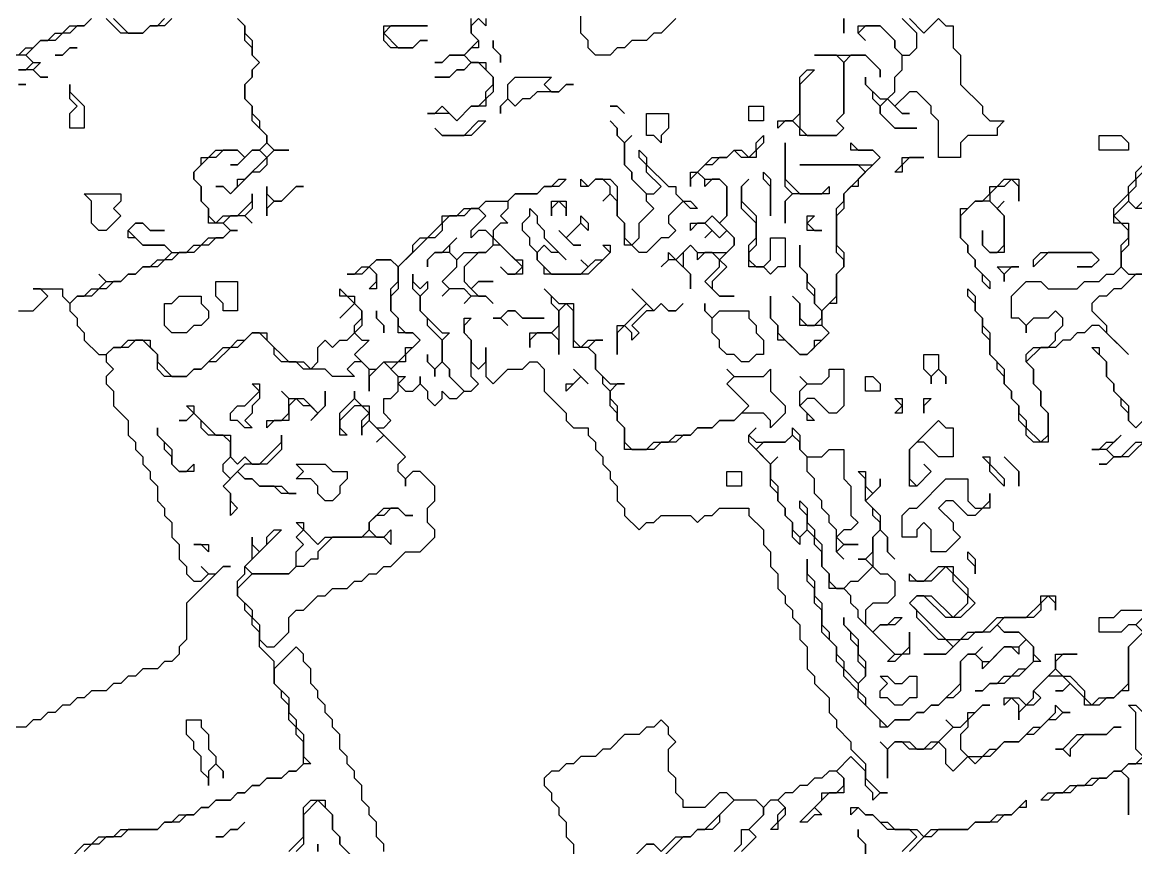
# Model space of a CAD drawing. Header units: metres. Extents: x 0 to 96.9, y 0 to 54.3.
# Drawn here: x 37.85 to 53.1, y 34.25 to 45.55 of the extents above; entities that cross this region are included whole.
import ezdxf

# ---------------------------------------------------------------- set-up
doc = ezdxf.new("R2010")
doc.units = ezdxf.units.M

msp = doc.modelspace()

# ---------------------------------------------------------------- linework, layer by layer
for points in [[(37.8, 45.1), (37.9, 45.2), (38, 45.2), (38.1, 45.3), (38.2, 45.3), (38.3, 45.4), (38.4, 45.4), (38.5, 45.5), (38.7, 45.5), (38.8, 45.6)], [(38.8, 45.6), (38.7, 45.5), (38.6, 45.5), (38.5, 45.4), (38.4, 45.4), (38.3, 45.3), (38.1, 45.3), (37.9, 45.1), (38, 45), (38.1, 45), (38, 44.9), (38.1, 44.8), (38.2, 44.8), (38.1, 44.8), (38, 44.9), (37.8, 44.9)], [(37.8, 41.6), (38, 41.6), (38.2, 41.8), (38.1, 41.9), (38, 41.9), (38.4, 41.9), (38.4, 41.8), (38.5, 41.7), (38.6, 41.8), (38.7, 41.8), (38.8, 41.9), (38.9, 41.9), (39, 42), (38.9, 42.1), (39, 42), (39.2, 42), (39.3, 42.1), (39.4, 42.1), (39.5, 42.2), (39.6, 42.2), (39.7, 42.3), (39.8, 42.3), (39.9, 42.4), (39.8, 42.5), (39.5, 42.5), (39.4, 42.6), (39.3, 42.6), (39.3, 42.7), (39.4, 42.8), (39.5, 42.8), (39.6, 42.7), (39.8, 42.7), (39.6, 42.7), (39.5, 42.8), (39.4, 42.8), (39.3, 42.7), (39.5, 42.5), (39.8, 42.5), (39.9, 42.4), (40.1, 42.4), (40.2, 42.5), (40.3, 42.5), (40.4, 42.6), (40.6, 42.6), (40.7, 42.7), (40.6, 42.8), (40.4, 42.8), (40.4, 43), (40.3, 43.1), (40.3, 43.3), (40.2, 43.4), (40.2, 43.5), (40.3, 43.6), (40.3, 43.7), (40.4, 43.7), (40.5, 43.8), (40.8, 43.8), (40.9, 43.7), (41, 43.8), (41.1, 43.8), (41.2, 43.9), (41.2, 44), (41, 44.2), (41, 44.4), (40.9, 44.5), (40.9, 44.7), (41, 44.8), (41, 44.9), (41.1, 45), (41, 45.1), (41, 45.2), (40.9, 45.3), (40.9, 45.5), (40.8, 45.6)], [(40.8, 45.6), (40.9, 45.5), (40.9, 45.4), (41, 45.3), (41, 45.1), (41.1, 45), (41, 44.9), (41, 44.8), (40.9, 44.7), (40.9, 44.5), (41, 44.4), (41, 44.3), (41.1, 44.2), (41.1, 44.1), (41.2, 44), (41.2, 43.9), (41.3, 43.8), (41.5, 43.8), (41.3, 43.8), (41.2, 43.7), (41.2, 43.6), (41.1, 43.5), (41, 43.5), (40.7, 43.2), (40.6, 43.3), (40.5, 43.3), (40.6, 43.3), (40.7, 43.2), (40.8, 43.3), (40.8, 43.4), (40.9, 43.4), (41.2, 43.7), (41.1, 43.8), (41, 43.8), (40.8, 43.6), (40.7, 43.6), (40.8, 43.6), (40.9, 43.7), (40.8, 43.8), (40.6, 43.8), (40.5, 43.7), (40.4, 43.7), (40.2, 43.5), (40.2, 43.4), (40.3, 43.3), (40.3, 43.1), (40.4, 43), (40.4, 42.9), (40.5, 42.8), (40.6, 42.9), (40.8, 42.9), (41, 43.1), (41, 43.2), (41, 43), (40.9, 42.9), (41, 42.8), (40.9, 42.9), (40.7, 42.9), (40.6, 42.8), (40.7, 42.7), (40.8, 42.7), (40.7, 42.7), (40.6, 42.6), (40.5, 42.6), (40.4, 42.5), (40.3, 42.5), (40.2, 42.4), (40, 42.4), (39.9, 42.3), (39.8, 42.3), (39.7, 42.2), (39.5, 42.2), (39.4, 42.1), (39.3, 42.1), (39.2, 42), (39.1, 42), (39, 41.9), (38.9, 41.9), (38.8, 41.8), (38.6, 41.8), (38.5, 41.7), (38.5, 41.6), (38.6, 41.5), (38.6, 41.4), (38.7, 41.3), (38.7, 41.2), (38.9, 41), (39, 41), (39.1, 41.1), (39.2, 41.1), (39.3, 41.2), (39.6, 41.2), (39.6, 41.1), (39.7, 41), (39.7, 40.9), (39.9, 40.7), (40.1, 40.7), (40.2, 40.8), (40.3, 40.8), (40.6, 41.1), (40.7, 41.1), (40.8, 41.2), (40.9, 41.2), (41, 41.3), (41.2, 41.3), (41.2, 41.2), (41.5, 40.9), (41.7, 40.9), (41.8, 40.8), (41.9, 40.9), (41.9, 41.1), (42, 41.2), (42.1, 41.1), (42.2, 41.2), (42.3, 41.2), (42.4, 41.3), (42.4, 41.4), (42.5, 41.5), (42.5, 41.6), (42.4, 41.7), (42.2, 41.5), (42.4, 41.7), (42.3, 41.8), (42.2, 41.8), (42.2, 41.9), (42.3, 41.8), (42.4, 41.8), (42.4, 41.7), (42.5, 41.6), (42.5, 41.4), (42.4, 41.3), (42.5, 41.2), (42.6, 41.2), (42.4, 41), (42.6, 40.8), (42.7, 40.8), (42.8, 40.9), (43, 40.9), (43.1, 41), (43.1, 41.1), (43.2, 41.1), (43.3, 41.2), (43.2, 41.3), (43, 41.3), (43, 41.5), (42.9, 41.6), (42.9, 41.9), (43, 42), (43, 42.2), (42.9, 42.3), (42.7, 42.3), (42.6, 42.2), (42.7, 42.1), (42.7, 41.9), (42.6, 41.9), (42.7, 42), (42.7, 42.1), (42.6, 42.2), (42.5, 42.1), (42.3, 42.1), (42.4, 42.1), (42.5, 42.2), (42.6, 42.2), (42.7, 42.3), (42.9, 42.3), (43, 42.2), (43.2, 42.4), (43.2, 42.5), (43.3, 42.6), (43.4, 42.6), (43.6, 42.8), (43.6, 42.9), (43.8, 42.9), (43.9, 43), (44.1, 43), (44.2, 43.1), (44.5, 43.1), (44.6, 43.2), (44.9, 43.2), (45, 43.3), (45.1, 43.3), (45.2, 43.4), (45.3, 43.4), (45.2, 43.3), (45, 43.3), (44.9, 43.2), (44.6, 43.2), (44.5, 43.1), (44.5, 43), (44.4, 42.9), (44.5, 42.8), (44.4, 42.8), (44.3, 42.7), (44.3, 42.6), (44.6, 42.3), (44.7, 42.3), (44.7, 42.1), (44.5, 42.1), (44.4, 42.2), (44.5, 42.1), (44.6, 42.1), (44.7, 42.2), (44.4, 42.5), (44.3, 42.5), (44.2, 42.4), (44.1, 42.4), (43.9, 42.2), (43.9, 42), (44, 41.9), (44.1, 42), (44.3, 42), (44.1, 42), (44, 41.9), (44.1, 41.8), (44.2, 41.8), (44.3, 41.7), (44.2, 41.8), (44, 41.8), (43.9, 41.7), (44, 41.8), (43.9, 41.9), (43.7, 41.9), (43.6, 41.8), (43.7, 41.9), (43.6, 42), (43.8, 42.2), (43.8, 42.3), (43.7, 42.4), (43.5, 42.4), (43.4, 42.3), (43.4, 42.2), (43.4, 42.3), (43.5, 42.4), (43.6, 42.4), (43.8, 42.6), (43.7, 42.5), (43.7, 42.4), (43.8, 42.3), (43.9, 42.4), (44.2, 42.4), (44.3, 42.5), (44.3, 42.6), (44.2, 42.7), (44.1, 42.7), (44, 42.6), (44, 42.7), (44.2, 42.9), (44.1, 43), (44, 43), (43.9, 42.9), (43.7, 42.9), (43.6, 42.8), (43.6, 42.7), (43.5, 42.6), (43.4, 42.6), (43, 42.2), (43, 41.9), (42.9, 41.8), (42.9, 41.6), (43, 41.5), (43, 41.4), (43.1, 41.3), (43.2, 41.3), (43.3, 41.2), (43.1, 41), (43.1, 40.9), (43, 40.9), (42.9, 40.8), (43, 40.7), (43.1, 40.7), (43, 40.6), (43.1, 40.5), (43.2, 40.5), (43.3, 40.6), (43.3, 40.7), (43.3, 40.6), (43.4, 40.5), (43.4, 40.4), (43.5, 40.3), (43.6, 40.4), (43.6, 40.5), (43.7, 40.4), (43.8, 40.4), (43.9, 40.5), (43.7, 40.7), (43.7, 40.8), (43.6, 40.9), (43.5, 40.8), (43.5, 40.7), (43.5, 40.8), (43.4, 40.9), (43.4, 41), (43.4, 40.9), (43.5, 40.8), (43.6, 40.9), (43.6, 41.2), (43.4, 41.4), (43.4, 41.5), (43.3, 41.6), (43.3, 41.8), (43.2, 41.9), (43.2, 42.1), (43.2, 42), (43.3, 41.9), (43.4, 42), (43.4, 41.9), (43.3, 41.8), (43.3, 41.6), (43.6, 41.3), (43.7, 41.3), (43.6, 41.2), (43.6, 40.9), (43.7, 40.8), (43.7, 40.7), (43.9, 40.5), (44, 40.5), (44.1, 40.6), (44, 40.7), (44, 41.2), (43.9, 41.3), (43.9, 41.5), (44, 41.5), (43.9, 41.4), (43.9, 41.3), (44, 41.2), (44, 40.9), (44.1, 40.8), (44.2, 40.9), (44.2, 41.1), (44.2, 40.7), (44.3, 40.6), (44.5, 40.8), (44.7, 40.8), (44.8, 40.9), (44.9, 40.9), (45, 40.8), (45, 40.5), (45.3, 40.2), (45.3, 40.1), (45.4, 40), (45.6, 40), (45.6, 39.9), (45.7, 39.8), (45.7, 39.7), (45.8, 39.6), (45.8, 39.5), (45.9, 39.4), (45.9, 39.3), (46, 39.2), (46, 39), (46.1, 38.9), (46.1, 38.8), (46.3, 38.6), (46.4, 38.7), (46.5, 38.7), (46.6, 38.8), (47, 38.8), (47.1, 38.7), (47.2, 38.8), (47.3, 38.8), (47.4, 38.9), (47.8, 38.9), (47.8, 38.8), (48, 38.6), (48, 38.4), (48.1, 38.3), (48.1, 38.1), (48.2, 38), (48.2, 37.8), (48.3, 37.7), (48.3, 37.6), (48.4, 37.5), (48.4, 37.4), (48.5, 37.3), (48.5, 37.1), (48.6, 37), (48.6, 36.7), (48.7, 36.6), (48.7, 36.5), (48.9, 36.3), (48.9, 36.1), (49, 36), (49, 35.9), (49.2, 35.7), (49.2, 35.6), (49.4, 35.4), (49.4, 35.2), (49.6, 35), (49.7, 35), (49.6, 35), (49.5, 34.9), (49.5, 35), (49.4, 35.1), (49.4, 35.3), (49.2, 35.5), (49, 35.3), (49.1, 35.2), (49.1, 35), (48.9, 35), (48.7, 34.8), (48.8, 34.7), (48.7, 34.7), (48.6, 34.6), (48.5, 34.6), (48.8, 34.9), (48.8, 35), (49, 35), (49.1, 35.1), (49.1, 35.2), (49, 35.3), (48.9, 35.3), (48.8, 35.2), (48.7, 35.2), (48.6, 35.1), (48.5, 35.1), (48.4, 35), (48.3, 35), (48.2, 34.9), (48.3, 34.8), (48.3, 34.7), (48.2, 34.6), (48.2, 34.5), (48.1, 34.5), (48.2, 34.6), (48.2, 34.7), (48.3, 34.8), (48.2, 34.9), (48.1, 34.9), (48, 34.8), (48, 34.7), (47.8, 34.5), (47.9, 34.4), (47.7, 34.2)], [(39.9, 45.6), (39.8, 45.5), (39.6, 45.5), (39.5, 45.4), (39.2, 45.4), (39, 45.6)], [(39.1, 45.6), (39.3, 45.4), (39.5, 45.4), (39.6, 45.5), (39.7, 45.5), (39.8, 45.6)], [(44.2, 45.6), (44.2, 45.5), (44.1, 45.6), (44, 45.5), (44, 45.4), (44.1, 45.3), (44.1, 45.2), (44, 45.2), (43.9, 45.1), (44, 45), (44.2, 45), (44.2, 44.9), (44.3, 44.8), (44.3, 44.6), (44.2, 44.5), (44.2, 44.4), (44, 44.4), (43.8, 44.2), (43.7, 44.3), (43.4, 44.3), (43.5, 44.3), (43.6, 44.4), (43.8, 44.2), (44, 44.4), (44.1, 44.4), (44.2, 44.5), (44.2, 44.6), (44.3, 44.7), (44.3, 44.8), (44.1, 45), (44, 45), (43.9, 44.9), (43.8, 44.9), (43.7, 44.8), (43.5, 44.8), (43.7, 44.8), (43.8, 44.9), (43.9, 44.9), (44, 45), (43.9, 45.1), (43.7, 45.1), (43.6, 45), (43.5, 45), (43.6, 45), (43.7, 45.1), (43.9, 45.1), (44.1, 45.3), (44, 45.4), (44, 45.6)], [(46.8, 45.6), (46.6, 45.4), (46.5, 45.4), (46.4, 45.3), (46.2, 45.3), (46.1, 45.2), (46, 45.2), (45.9, 45.1), (45.7, 45.1), (45.6, 45.2), (45.6, 45.3), (45.5, 45.4), (45.5, 45.7)], [(49.1, 45.6), (49.1, 45.4), (49.1, 45.6)], [(50, 45.6), (50.2, 45.4), (50.4, 45.6), (50.5, 45.5), (50.6, 45.5), (50.6, 45.2), (50.7, 45.1), (50.7, 44.7), (51, 44.4), (51, 44.3), (51.1, 44.2), (51.3, 44.2), (51.2, 44.1), (51.2, 44), (50.8, 44), (50.7, 43.9), (50.7, 43.7), (50.4, 43.7), (50.4, 44.2), (50.3, 44.3), (50.3, 44.4), (50.1, 44.6), (50, 44.6), (49.8, 44.4), (49.9, 44.3), (50, 44.3), (49.9, 44.3), (49.7, 44.5), (49.6, 44.4), (49.6, 44.3), (49.8, 44.1), (50.1, 44.1), (49.8, 44.1), (49.6, 44.3), (49.6, 44.4), (49.5, 44.5), (49.5, 44.6), (49.4, 44.7), (49.4, 44.8), (49.4, 44.7), (49.6, 44.5), (49.7, 44.5), (49.8, 44.6), (49.8, 44.8), (49.9, 44.9), (49.9, 45.1), (49.8, 45.2), (49.8, 45.3), (49.6, 45.5), (49.4, 45.5), (49.3, 45.4), (49.4, 45.3), (49.3, 45.4), (49.3, 45.5), (49.6, 45.5), (49.8, 45.3), (49.8, 45.2), (49.9, 45.1), (50, 45.1), (50.1, 45.2), (50.1, 45.4), (49.9, 45.6)], [(37.8, 44.9), (37.9, 44.9), (38, 45), (37.9, 45.1), (37.7, 45.1)], [(37.8, 44.7), (37.9, 44.7), (37.8, 44.7)], [(53.3, 42.1), (53.1, 42.1), (52.9, 41.9), (52.8, 41.9), (52.7, 41.8), (52.6, 41.8), (52.5, 41.7), (52.5, 41.6), (52.7, 41.4), (52.7, 41.3), (53, 41), (52.6, 41.4), (52.5, 41.4), (52.4, 41.3), (52.3, 41.3), (52.2, 41.2), (52.1, 41.2), (52, 41.1), (51.8, 41.1), (51.6, 40.9), (51.7, 40.8), (51.7, 40.6), (51.8, 40.5), (51.8, 40.3), (51.9, 40.2), (51.9, 39.8), (51.7, 39.8), (51.6, 39.9), (51.6, 40), (51.5, 40.1), (51.5, 40.3), (51.4, 40.4), (51.4, 40.5), (51.3, 40.6), (51.3, 40.7), (51.2, 40.8), (51.2, 40.9), (51.1, 41), (51.1, 41.2), (51, 41.3), (51, 41.5), (50.9, 41.6), (50.9, 41.7), (50.8, 41.8), (50.8, 41.9), (50.9, 41.8), (50.9, 41.6), (51, 41.5), (51, 41.4), (51.1, 41.3), (51.1, 41), (51.3, 40.8), (51.3, 40.6), (51.4, 40.5), (51.4, 40.4), (51.5, 40.3), (51.5, 40.2), (51.6, 40.1), (51.6, 40), (51.8, 39.8), (51.9, 39.9), (51.9, 40.2), (51.8, 40.3), (51.8, 40.5), (51.7, 40.6), (51.7, 40.8), (51.6, 40.9), (51.6, 41), (51.7, 41.1), (51.9, 41.1), (52, 41.2), (52, 41.3), (52.1, 41.4), (52.1, 41.5), (52, 41.6), (51.9, 41.5), (51.7, 41.5), (51.6, 41.4), (51.6, 41.3), (51.6, 41.4), (51.5, 41.5), (51.4, 41.5), (51.4, 41.8), (51.6, 42), (51.8, 42), (51.9, 41.9), (52.3, 41.9), (52.4, 42), (52.6, 42), (52.7, 42.1), (52.8, 42.1), (52.9, 42.2), (52.9, 42.5), (53, 42.6), (53, 42.7), (52.9, 42.8), (52.8, 42.8), (52.8, 43), (53, 43.2), (53, 43.3), (53.1, 43.4), (53.1, 43.5), (53.3, 43.7)], [(53.4, 43.7), (53.1, 43.4), (53.1, 43.3), (53, 43.2), (53, 43.1), (53.1, 43), (53.2, 43.1)], [(53.2, 43), (53.1, 43), (53, 43.1), (52.8, 42.9), (52.9, 42.8), (53, 42.8), (53, 42.5), (52.9, 42.4), (52.9, 42.2), (53, 42.1), (53.2, 42.1)], [(38.5, 34.1), (38.7, 34.3), (38.8, 34.3), (38.9, 34.4), (39.1, 34.4), (39.2, 34.5), (39.7, 34.5), (39.8, 34.6), (39.9, 34.6), (40, 34.7), (40.2, 34.7), (40.3, 34.8), (40.4, 34.8), (40.5, 34.9), (40.7, 34.9), (40.8, 35), (40.9, 35), (41, 35.1), (41.1, 35.1), (41.2, 35.2), (41.4, 35.2), (41.5, 35.3), (41.6, 35.3), (41.7, 35.4), (41.7, 35.7), (41.6, 35.8), (41.6, 35.9), (41.5, 36), (41.5, 36.2), (41.4, 36.3), (41.4, 36.4), (41.3, 36.5), (41.3, 36.8), (41.1, 37), (41.1, 37.2), (41, 37.3), (41, 37.4), (40.9, 37.5), (40.9, 37.6), (40.8, 37.7), (40.8, 37.9), (40.9, 38), (40.9, 38.1), (41, 38.2), (41, 38.5), (41, 38.4), (41.1, 38.3), (41.2, 38.4), (41.2, 38.5), (41.3, 38.6), (41.4, 38.6), (40.9, 38.1), (41, 38), (41.5, 38), (41.6, 38.1), (41.6, 38.3), (41.7, 38.4), (41.6, 38.5), (41.7, 38.6), (41.6, 38.7), (41.7, 38.7), (41.7, 38.6), (41.9, 38.4), (42, 38.5), (42.5, 38.5), (42.6, 38.6), (42.6, 38.7), (42.8, 38.9), (43, 38.9), (43.1, 38.8), (43.2, 38.8), (43.1, 38.8), (43, 38.9), (42.9, 38.9), (42.8, 38.8), (42.7, 38.8), (42.6, 38.7), (42.6, 38.6), (42.7, 38.5), (42.8, 38.5), (42.9, 38.6), (42.9, 38.4), (42.8, 38.5), (42.1, 38.5), (41.9, 38.3), (41.9, 38.2), (41.8, 38.2), (41.7, 38.1), (41.6, 38.1), (41.5, 38), (41, 38), (40.8, 37.8), (40.8, 37.7), (41, 37.5), (41, 37.4), (41.1, 37.3), (41.1, 37.1), (41.2, 37), (41.3, 37), (41.5, 37.2), (41.5, 37.4), (41.6, 37.5), (41.7, 37.5), (41.9, 37.7), (42, 37.7), (42.1, 37.8), (42.3, 37.8), (42.4, 37.9), (42.5, 37.9), (42.6, 38), (42.7, 38), (42.8, 38.1), (42.9, 38.1), (43.1, 38.3), (43.3, 38.3), (43.5, 38.5), (43.5, 38.6), (43.4, 38.7), (43.4, 38.9), (43.5, 39), (43.5, 39.2), (43.3, 39.4), (43.2, 39.4), (43.1, 39.3), (43.1, 39.2), (43.1, 39.3), (43, 39.4), (43, 39.5), (43.1, 39.6), (42.8, 39.9), (42.7, 39.8), (42.8, 39.9), (42.6, 40.1), (42.5, 40), (42.5, 39.9), (42.5, 40.1), (42.6, 40.2), (42.5, 40.3), (42.4, 40.3), (42.2, 40.1), (42.2, 40), (42.3, 39.9), (42.2, 39.9), (42.2, 40.2), (42.4, 40.4), (42.4, 40.5), (42.4, 40.4), (42.5, 40.3), (42.6, 40.3), (42.6, 40.1), (42.7, 40), (42.8, 40), (42.9, 40.1), (42.8, 40.2), (42.8, 40.4), (42.9, 40.4), (43, 40.5), (43, 40.7), (42.8, 40.9), (42.6, 40.7), (42.6, 40.5), (42.6, 40.8), (42.5, 40.9), (42.4, 40.9), (42.3, 40.8), (42.4, 40.7), (42.1, 40.7), (42, 40.8), (41.7, 40.8), (41.6, 40.9), (41.4, 40.9), (41.3, 41), (41.3, 41.1), (41.1, 41.3), (41, 41.3), (40.8, 41.1), (40.7, 41.1), (40.5, 40.9), (40.4, 40.9), (40.3, 40.8), (40.2, 40.8), (40.1, 40.7), (39.8, 40.7), (39.7, 40.8), (39.7, 41), (39.5, 41.2), (39.4, 41.2), (39.3, 41.1), (39.1, 41.1), (39, 41), (39, 40.9), (39.1, 40.8), (39, 40.7), (39, 40.6), (39.1, 40.5), (39.1, 40.3), (39.3, 40.1), (39.3, 39.9), (39.4, 39.8), (39.4, 39.7), (39.5, 39.6), (39.5, 39.5), (39.6, 39.4), (39.6, 39.3), (39.7, 39.2), (39.7, 39), (39.8, 38.9), (39.8, 38.8), (39.9, 38.7), (39.9, 38.5), (40, 38.4), (40, 38.2), (40.1, 38.1), (40.1, 38), (40.2, 37.9), (40.3, 37.9), (40.4, 38), (40.3, 38.1), (40.4, 38), (40.5, 38), (40.6, 38.1), (40.7, 38.1), (40.6, 38.1), (40.1, 37.6), (40.1, 37.1), (40, 37), (40, 36.9), (39.9, 36.8), (39.8, 36.8), (39.7, 36.7), (39.5, 36.7), (39.4, 36.6), (39.3, 36.6), (39.2, 36.5), (39.1, 36.5), (39, 36.4), (38.8, 36.4), (38.7, 36.3), (38.6, 36.3), (38.5, 36.2), (38.4, 36.2), (38.3, 36.1), (38.2, 36.1), (38.1, 36), (38, 36), (37.9, 35.9), (37.7, 35.9)], [(53.2, 40.1), (53.1, 40), (53, 40.1), (53, 40.2), (52.9, 40.3), (52.9, 40.4), (52.8, 40.5), (52.8, 40.6), (52.7, 40.7), (52.7, 40.9), (52.5, 41.1), (52.6, 41.1), (52.6, 41), (52.7, 40.9), (52.7, 40.7), (52.8, 40.6), (52.8, 40.5), (53, 40.3), (53, 40.1), (53.1, 40), (53.2, 40.1)], [(53.3, 39.9), (53, 39.6), (52.8, 39.6), (52.7, 39.5), (52.6, 39.5), (52.7, 39.5), (52.8, 39.6), (52.7, 39.7), (52.5, 39.7), (52.6, 39.7), (52.7, 39.8), (52.8, 39.8), (52.9, 39.9), (52.7, 39.7), (52.8, 39.6), (52.9, 39.6), (53.1, 39.8), (53.2, 39.8)], [(53.2, 37.2), (53, 37), (53, 36.4), (52.9, 36.4), (52.8, 36.3), (52.7, 36.3), (52.6, 36.2), (52.4, 36.2), (52.4, 36.3), (52.2, 36.5), (52.1, 36.4), (52, 36.4), (52.1, 36.4), (52.2, 36.5), (52.1, 36.6), (51.9, 36.6), (51.7, 36.4), (51.8, 36.3), (51.7, 36.2), (51.6, 36.2), (51.5, 36.1), (51.5, 36), (51.5, 36.2), (51.4, 36.3), (51.3, 36.2), (51.3, 36.3), (51.5, 36.3), (51.6, 36.2), (51.7, 36.3), (51.7, 36.4), (52, 36.7), (52, 36.9), (52.3, 36.9), (52.1, 36.9), (52, 36.8), (52, 36.7), (52.1, 36.6), (52.2, 36.6), (52.4, 36.4), (52.4, 36.3), (52.5, 36.2), (52.6, 36.3), (52.8, 36.3), (53, 36.5), (53, 37), (53.2, 37.2), (53.1, 37.3), (53, 37.3), (52.9, 37.2), (52.6, 37.2), (52.6, 37.4), (52.8, 37.4), (52.9, 37.5), (53.2, 37.5)], [(53.2, 37.4), (53.1, 37.3), (53.2, 37.2)], [(42.8, 34.2), (42.8, 34.3), (42.7, 34.4), (42.7, 34.6), (42.6, 34.7), (42.6, 34.8), (42.5, 34.9), (42.5, 35.1), (42.4, 35.2), (42.4, 35.3), (42.3, 35.4), (42.3, 35.5), (42.2, 35.6), (42.2, 35.8), (42.1, 35.9), (42.1, 36), (42, 36.1), (42, 36.2), (41.9, 36.3), (41.9, 36.4), (41.8, 36.5), (41.8, 36.7), (41.7, 36.8), (41.7, 36.9), (41.6, 37), (41.3, 36.7), (41.3, 36.5), (41.5, 36.3), (41.5, 36.1), (41.6, 36), (41.6, 35.9), (41.7, 35.8), (41.7, 35.5), (41.8, 35.4), (41.7, 35.4), (41.6, 35.3), (41.5, 35.3), (41.4, 35.2), (41.2, 35.2), (41.1, 35.1), (41, 35.1), (40.9, 35), (40.8, 35), (40.7, 34.9), (40.5, 34.9), (40.4, 34.8), (40.3, 34.8), (40.2, 34.7), (40.1, 34.7), (40, 34.6), (39.8, 34.6), (39.7, 34.5), (39.3, 34.5), (39.2, 34.4), (39, 34.4), (38.9, 34.3), (38.8, 34.3), (38.7, 34.2)], [(53.2, 35.4), (53, 35.4), (52.9, 35.3), (53, 35.2), (53, 34.7), (53, 35.2), (52.9, 35.3), (52.8, 35.3), (52.7, 35.2), (52.6, 35.2), (52.5, 35.1), (52.3, 35.1), (52.2, 35), (52, 35), (51.9, 34.9), (51.8, 34.9), (51.9, 35), (52.1, 35), (52.2, 35.1), (52.4, 35.1), (52.5, 35.2), (52.7, 35.2), (52.8, 35.3), (52.9, 35.3), (53, 35.4), (53.1, 35.4), (53.2, 35.5), (53.1, 35.6), (53.1, 36.1), (53, 36.2), (53.1, 36.2), (53.2, 36.1)], [(46.3, 34.2), (46.4, 34.3), (46.5, 34.3), (46.6, 34.2), (46.8, 34.4), (47, 34.4), (47.1, 34.5), (47.2, 34.5), (47.6, 34.9), (47.5, 35), (47.4, 35), (47.2, 34.8), (46.9, 34.8), (46.9, 34.9), (46.8, 35), (46.8, 35.2), (46.7, 35.3), (46.7, 35.6), (46.8, 35.7), (46.7, 35.8), (46.7, 35.9), (46.6, 36), (46.5, 35.9), (46.4, 35.9), (46.3, 35.8), (46.1, 35.8), (45.9, 35.6), (45.8, 35.6), (45.7, 35.5), (45.5, 35.5), (45.4, 35.4), (45.3, 35.4), (45.2, 35.3), (45.1, 35.3), (45, 35.2), (45, 35.1), (45.1, 35), (45.1, 34.9), (45.2, 34.8), (45.2, 34.7), (45.3, 34.6), (45.3, 34.4), (45.4, 34.3), (45.4, 34.1)], [(41.5, 34.2), (41.7, 34.4), (41.7, 34.8), (41.8, 34.9), (42, 34.9), (42, 34.8), (42.1, 34.7), (42.1, 34.5), (42.2, 34.4), (42.2, 34.3), (42.5, 34)], [(42.3, 34.2), (42.2, 34.3), (42.2, 34.4), (42.1, 34.5), (42.1, 34.7), (41.9, 34.9), (41.7, 34.7), (41.7, 34.3), (41.6, 34.2)], [(47.6, 34.2), (47.7, 34.3), (47.7, 34.5), (47.8, 34.5), (48, 34.7), (48, 34.8), (47.9, 34.9), (47.6, 34.9), (47.4, 34.7), (47.4, 34.6), (47.3, 34.5), (47.1, 34.5), (47, 34.4), (46.9, 34.4), (46.6, 34.1)], [(49.9, 34.2), (50.1, 34.4), (50, 34.5), (49.7, 34.5), (49.5, 34.7), (49.4, 34.7), (49.3, 34.8), (49.2, 34.7), (49.2, 34.8), (49.3, 34.8), (49.4, 34.7), (49.5, 34.7), (49.6, 34.6), (49.7, 34.6), (49.8, 34.5), (50.1, 34.5), (50.2, 34.4), (50.3, 34.5), (50.8, 34.5), (50.9, 34.6), (51.1, 34.6), (51.2, 34.7), (51.4, 34.7), (51.6, 34.9), (51.6, 34.8), (51.5, 34.8), (51.4, 34.7), (51.3, 34.7), (51.2, 34.6), (50.9, 34.6), (50.8, 34.5), (50.4, 34.5), (50.3, 34.4), (50.2, 34.4), (50, 34.2)], [(49.4, 34.1), (49.4, 34.3), (49.3, 34.4), (49.3, 34.5), (49.3, 34.4), (49.4, 34.3), (49.4, 34.1)], [(41.9, 34.2), (41.9, 34.3), (41.9, 34.2)], [(46.6, 34.2), (46.5, 34.3), (46.4, 34.3), (46.2, 34.1)]]:
    msp.add_lwpolyline(points)
for points in [[(42.9, 45.2), (42.8, 45.3), (42.8, 45.5), (43.4, 45.5), (42.9, 45.5), (42.8, 45.4), (43, 45.2), (43.2, 45.2), (43.3, 45.3), (43.4, 45.3), (43.3, 45.3), (43.2, 45.2)], [(44.4, 45), (44.4, 45.1), (44.3, 45.2), (44.3, 45.3), (44.3, 45.2), (44.4, 45.1)], [(38.3, 45.1), (38.4, 45.1), (38.5, 45.2), (38.6, 45.2), (38.5, 45.2), (38.4, 45.1)], [(48.5, 44), (48.5, 44.1), (48.4, 44.2), (48.3, 44.2), (48.2, 44.1), (48.2, 44.2), (48.4, 44.2), (48.5, 44.3), (48.5, 44.8), (48.6, 44.9), (48.7, 44.9), (48.5, 44.7), (48.5, 44.1), (48.6, 44), (49, 44), (49.1, 44.1), (49, 44.2), (49.1, 44.3), (49.1, 45), (49, 45.1), (48.7, 45.1), (49.4, 45.1), (49.6, 44.9), (49.6, 44.8), (49.6, 44.9), (49.4, 45.1), (49.2, 45.1), (49.1, 45), (49.1, 44.3), (49, 44.2), (49.1, 44.1), (49, 44)], [(38.5, 44.1), (38.5, 44.3), (38.6, 44.4), (38.5, 44.5), (38.5, 44.7), (38.5, 44.6), (38.7, 44.4), (38.7, 44.1)], [(44.4, 44.3), (44.4, 44.4), (44.5, 44.5), (44.5, 44.7), (44.6, 44.8), (45.1, 44.8), (45, 44.7), (45.1, 44.6), (45.2, 44.6), (45.3, 44.7), (45.4, 44.7), (45.3, 44.7), (45.2, 44.6), (44.9, 44.6), (44.8, 44.5), (44.7, 44.5), (44.6, 44.4), (44.5, 44.5), (44.4, 44.4)], [(46.1, 44.3), (46, 44.4), (45.9, 44.4), (46, 44.4)], [(47.8, 44.2), (47.8, 44.4), (48, 44.4), (48, 44.2)], [(46.6, 43.9), (46.5, 44), (46.4, 44), (46.4, 44.3), (46.7, 44.3), (46.7, 44.1), (46.6, 44)], [(43.6, 44), (43.5, 44.1), (43.6, 44), (43.9, 44), (44.1, 44.2), (44.2, 44.2), (44, 44)], [(46.3, 42.4), (46.2, 42.5), (46.1, 42.5), (46.1, 42.8), (46, 42.9), (46, 43.1), (45.9, 43.2), (45.8, 43.1), (45.9, 43.2), (45.9, 43.3), (45.8, 43.4), (45.7, 43.4), (45.6, 43.3), (45.5, 43.3), (45.5, 43.4), (45.6, 43.3), (45.7, 43.4), (45.9, 43.4), (46, 43.3), (46, 42.9), (46.1, 42.8), (46.1, 42.6), (46.2, 42.5), (46.3, 42.6), (46.3, 42.8), (46.5, 43), (46.4, 43.1), (46.4, 43.2), (46.2, 43.4), (46.2, 43.5), (46.1, 43.6), (46.1, 43.9), (46, 44), (46, 44.1), (45.9, 44.2), (46, 44.1), (46, 44), (46.1, 43.9), (46.2, 44), (46.1, 43.9), (46.1, 43.6), (46.2, 43.5), (46.2, 43.4), (46.4, 43.2), (46.5, 43.2), (46.6, 43.3), (46.4, 43.5), (46.4, 43.6), (46.3, 43.7), (46.3, 43.8), (46.4, 43.7), (46.4, 43.6), (46.7, 43.3), (46.8, 43.3), (46.8, 43.2), (46.9, 43.1), (47, 43.1), (47.1, 43), (47, 43), (46.9, 43.1), (46.7, 42.9), (46.7, 42.8), (46.8, 42.7), (46.7, 42.6), (46.6, 42.6), (46.4, 42.4)], [(47.4, 41.8), (47.2, 42), (47.4, 42.2), (47.4, 42.3), (47.3, 42.4), (47.2, 42.4), (47.1, 42.3), (47.1, 42.4), (47, 42.5), (46.9, 42.4), (46.9, 42.2), (47, 42.1), (47, 41.9), (47, 42.1), (46.8, 42.3), (46.7, 42.3), (46.6, 42.2), (46.7, 42.3), (46.7, 42.4), (46.8, 42.3), (47, 42.5), (47.1, 42.4), (47.5, 42.4), (47.6, 42.5), (47.6, 42.6), (47.5, 42.7), (47.4, 42.6), (47.3, 42.7), (47.2, 42.6), (47.3, 42.7), (47.2, 42.8), (47.1, 42.8), (47, 42.7), (47, 42.8), (47.2, 42.8), (47.3, 42.9), (47.4, 42.8), (47.5, 42.9), (47.5, 43.3), (47.4, 43.4), (47.3, 43.4), (47.2, 43.3), (47.2, 43.4), (47.1, 43.5), (47, 43.4), (47, 43.3), (47, 43.5), (47.1, 43.5), (47.3, 43.7), (47.5, 43.7), (47.6, 43.8), (47.7, 43.8), (47.8, 43.7), (47.9, 43.8), (47.9, 43.9), (48, 44), (48, 43.9), (47.9, 43.8), (47.9, 43.7), (47.7, 43.7), (47.6, 43.8), (47.5, 43.7), (47.4, 43.7), (47.3, 43.6), (47.2, 43.6), (47.1, 43.5), (47.2, 43.4), (47.4, 43.4), (47.5, 43.3), (47.5, 42.9), (47.4, 42.8), (47.6, 42.6), (47.6, 42.5), (47.4, 42.3), (47.5, 42.2), (47.3, 42), (47.3, 41.9), (47.4, 41.8), (47.6, 41.8)], [(52.6, 43.8), (52.6, 44), (52.9, 44), (53, 43.9), (53, 43.8)], [(48.5, 41), (48.3, 41.2), (48.2, 41.2), (48.2, 41.4), (48.1, 41.5), (48.1, 41.8), (48.1, 41.5), (48.2, 41.4), (48.2, 41.3), (48.5, 41), (48.6, 41), (48.7, 41.1), (48.7, 41.2), (48.8, 41.2), (48.9, 41.3), (48.8, 41.4), (48.5, 41.4), (48.5, 41.7), (48.4, 41.8), (48.5, 41.7), (48.5, 41.5), (48.6, 41.4), (48.7, 41.4), (48.8, 41.5), (48.8, 41.6), (48.7, 41.7), (48.7, 41.8), (48.6, 41.9), (48.6, 42.1), (48.5, 42.2), (48.5, 42.5), (48.5, 42.2), (48.6, 42.1), (48.6, 42), (48.7, 41.9), (48.7, 41.7), (48.8, 41.6), (49, 41.8), (49, 42.1), (49.1, 42.2), (49.1, 42.3), (49, 42.4), (49, 43), (49.1, 43.1), (49.1, 43.2), (49.4, 43.5), (49.3, 43.6), (48.5, 43.6), (49.5, 43.6), (49.6, 43.7), (49.5, 43.8), (49.2, 43.8), (49.2, 43.9), (49.3, 43.8), (49.5, 43.8), (49.6, 43.7), (49.3, 43.4), (49.3, 43.3), (49.2, 43.3), (49.1, 43.2), (49.1, 43), (49, 42.9), (49, 42.5), (49.1, 42.4), (49.1, 42.2), (49, 42.1), (49, 41.7), (48.9, 41.7), (48.8, 41.6), (48.8, 41.4), (48.9, 41.3), (48.6, 41)], [(48.3, 42.8), (48.3, 43.1), (48.4, 43.2), (48.3, 43.3), (48.3, 43.9), (48.3, 43.4), (48.5, 43.2), (48.8, 43.2), (48.9, 43.3), (48.9, 43.2), (48.4, 43.2), (48.3, 43.1)], [(49.8, 43.5), (49.9, 43.6), (49.9, 43.7), (50.2, 43.7), (50, 43.7), (49.9, 43.6), (49.9, 43.5)], [(48.1, 42.9), (48.1, 43.3), (48, 43.4), (48, 43.5), (48.1, 43.4)], [(48.1, 42.1), (48, 42.2), (47.8, 42.2), (47.8, 42.5), (47.9, 42.6), (47.9, 42.8), (47.7, 43), (47.7, 43.3), (47.8, 43.4), (47.7, 43.3), (47.7, 43.1), (47.9, 42.9), (47.9, 42.5), (47.8, 42.4), (47.8, 42.3), (47.9, 42.2), (48, 42.2), (48.1, 42.3), (48.1, 42.6), (48.3, 42.6), (48.3, 42.2), (48.2, 42.2)], [(51.1, 41.9), (51, 42), (51, 42.1), (50.9, 42.2), (50.9, 42.3), (50.8, 42.4), (50.8, 42.5), (50.7, 42.6), (50.7, 43), (50.8, 43), (50.9, 43.1), (51, 43.1), (51.1, 43.2), (51.1, 43.3), (51.2, 43.3), (51.3, 43.4), (51.5, 43.4), (51.5, 43.1), (51.5, 43.3), (51.4, 43.4), (51.3, 43.3), (51.2, 43.3), (51.1, 43.2), (51.1, 43.1), (51.2, 43), (51.3, 43.1), (51.2, 43), (51.3, 42.9), (51.3, 42.4), (51.1, 42.4), (51, 42.5), (51, 42.7), (51, 42.5), (51.1, 42.4), (51.2, 42.4), (51.3, 42.5), (51.3, 42.9), (51.1, 43.1), (50.9, 43.1), (50.7, 42.9), (50.7, 42.6), (50.8, 42.5), (50.8, 42.4), (50.9, 42.3), (50.9, 42.2), (51.1, 42)], [(38.9, 42.7), (38.8, 42.8), (38.8, 43.1), (38.7, 43.2), (39.2, 43.2), (39.2, 43.1), (39.1, 43), (39.2, 42.9), (39, 42.7)], [(41.2, 42.9), (41.2, 43.3), (41.2, 43.2), (41.3, 43.1), (41.4, 43.1), (41.6, 43.3), (41.7, 43.3), (41.6, 43.3), (41.4, 43.1), (41.3, 43.1), (41.2, 43)], [(45.1, 42.9), (45.1, 43.1), (45.3, 43.1), (45.3, 42.9), (45.3, 43), (45.2, 43.1), (45.1, 43)], [(45, 42.1), (45, 42.2), (44.9, 42.3), (44.9, 42.4), (44.8, 42.5), (44.8, 42.6), (44.7, 42.7), (44.7, 42.8), (44.8, 42.9), (44.8, 43), (44.9, 42.9), (44.9, 42.8), (45, 42.7), (45, 42.6), (45.3, 42.3), (45.2, 42.4), (45.1, 42.4), (45, 42.5), (44.9, 42.4), (44.9, 42.3), (45.1, 42.1), (45.5, 42.1), (45.6, 42.2), (45.5, 42.3), (45.6, 42.2), (45.7, 42.3), (45.8, 42.3), (45.9, 42.4), (45.8, 42.5), (45.9, 42.5), (45.9, 42.4), (45.6, 42.1)], [(45.4, 42.5), (45.2, 42.7), (45.3, 42.6), (45.5, 42.8), (45.5, 42.9), (45.6, 42.8), (45.6, 42.7), (45.5, 42.8), (45.3, 42.6), (45.4, 42.5), (45.5, 42.5)], [(48.6, 42.7), (48.6, 42.9), (48.7, 42.9), (48.6, 42.8), (48.7, 42.7), (48.8, 42.7)], [(51.7, 42.2), (51.7, 42.3), (51.8, 42.4), (52.5, 42.4), (52.6, 42.3), (52.5, 42.2), (52.3, 42.2), (52.5, 42.2), (52.6, 42.3), (52.5, 42.4), (51.9, 42.4)], [(51.3, 42), (51.3, 42.1), (51.2, 42.2), (51.5, 42.2), (51.4, 42.2), (51.3, 42.1)], [(40.6, 41.6), (40.6, 41.7), (40.5, 41.8), (40.5, 42), (40.8, 42), (40.8, 41.6)], [(39.9, 41.3), (39.8, 41.4), (39.8, 41.7), (39.9, 41.7), (40, 41.8), (40.3, 41.8), (40.3, 41.7), (40.4, 41.6), (40.4, 41.5), (40.3, 41.4), (40.2, 41.4), (40.1, 41.3)], [(46.1, 39.7), (46.1, 40), (46, 40.1), (46, 40.2), (45.9, 40.3), (45.9, 40.5), (45.8, 40.6), (45.8, 40.7), (45.7, 40.8), (45.7, 41), (45.6, 41.1), (45.4, 41.1), (45.4, 41.6), (45.3, 41.7), (45.2, 41.6), (45.2, 41), (45.2, 41.2), (45.1, 41.3), (44.9, 41.3), (44.8, 41.2), (44.8, 41.1), (44.8, 41.3), (45.1, 41.3), (45.2, 41.4), (45.2, 41.6), (45.1, 41.7), (45.1, 41.8), (45, 41.9), (45.2, 41.7), (45.4, 41.7), (45.4, 41.2), (45.5, 41.1), (45.6, 41.2), (45.8, 41.2), (45.7, 41.2), (45.6, 41.1), (45.7, 41), (45.7, 40.8), (45.9, 40.6), (46.1, 40.6), (46, 40.6), (45.9, 40.5), (45.9, 40.4), (46, 40.3), (46, 40.1), (46.1, 40), (46.1, 39.8), (46.2, 39.7), (46.4, 39.7), (46.5, 39.8), (46.7, 39.8), (46.8, 39.9), (47, 39.9), (47.1, 40), (47.3, 40), (47.4, 40.1), (47.6, 40.1), (47.8, 40.3), (47.5, 40.6), (47.6, 40.7), (47.5, 40.8), (47.6, 40.7), (48, 40.7), (48.1, 40.8), (48.1, 40.5), (48.3, 40.3), (48.3, 40.2), (48.1, 40), (48.1, 40.1), (48, 40.2), (47.7, 40.2), (47.6, 40.1), (47.4, 40.1), (47.3, 40), (47.1, 40), (47, 39.9), (46.9, 39.9), (46.8, 39.8), (46.6, 39.8), (46.5, 39.7)], [(46, 41), (46, 41.4), (46.1, 41.4), (46.4, 41.7), (46.2, 41.9), (46.5, 41.6), (46.6, 41.7), (46.7, 41.6), (46.8, 41.6), (46.9, 41.7), (46.8, 41.6), (46.7, 41.6), (46.6, 41.7), (46.5, 41.6), (46.4, 41.6), (46.2, 41.4), (46.3, 41.3), (46.2, 41.2), (46.2, 41.3), (46.1, 41.4), (46, 41.3)], [(47.7, 40.9), (47.6, 41), (47.5, 41), (47.4, 41.1), (47.4, 41.2), (47.3, 41.3), (47.3, 41.5), (47.2, 41.6), (47.2, 41.7), (47.2, 41.6), (47.3, 41.5), (47.4, 41.6), (47.8, 41.6), (47.8, 41.5), (47.9, 41.4), (47.9, 41.3), (48, 41.2), (48, 41), (47.9, 41), (47.8, 40.9)], [(42.8, 41.3), (42.8, 41.4), (42.7, 41.5), (42.7, 41.6), (42.7, 41.5), (42.8, 41.4)], [(44.5, 41.4), (44.4, 41.5), (44.3, 41.5), (44.4, 41.5), (44.5, 41.6), (44.6, 41.6), (44.7, 41.5), (45, 41.5), (44.7, 41.5), (44.6, 41.6), (44.5, 41.6), (44.4, 41.5)], [(50.3, 40.6), (50.3, 40.7), (50.2, 40.8), (50.2, 41), (50.4, 41), (50.4, 40.8), (50.5, 40.7), (50.5, 40.6), (50.5, 40.7), (50.4, 40.8), (50.3, 40.7)], [(45.3, 40.5), (45.3, 40.6), (45.4, 40.6), (45.5, 40.7), (45.4, 40.8), (45.6, 40.6), (45.5, 40.7)], [(48.6, 40.1), (48.6, 40.2), (48.5, 40.3), (48.5, 40.5), (48.6, 40.6), (48.5, 40.7), (48.6, 40.6), (48.8, 40.6), (48.9, 40.7), (48.9, 40.8), (49.1, 40.8), (49.1, 40.3), (49, 40.2), (48.9, 40.2), (48.7, 40.4), (48.6, 40.4), (48.5, 40.3), (48.7, 40.1)], [(40.9, 40), (40.8, 40.1), (40.7, 40.1), (40.7, 40.2), (40.8, 40.3), (40.9, 40.3), (41.1, 40.5), (41, 40.6), (41.1, 40.6), (41.1, 40.4), (41, 40.3), (41, 40.2), (40.9, 40.1), (41, 40)], [(49.4, 40.5), (49.4, 40.7), (49.5, 40.7), (49.6, 40.6), (49.6, 40.5)], [(41.2, 40), (41.2, 40.1), (41.4, 40.1), (41.5, 40.2), (41.5, 40.4), (41.4, 40.5), (41.5, 40.4), (41.7, 40.4), (41.9, 40.2), (42, 40.3), (42, 40.5), (42, 40.3), (41.8, 40.1), (41.9, 40.2), (41.8, 40.3), (41.7, 40.3), (41.6, 40.4), (41.5, 40.3), (41.5, 40.1), (41.3, 40.1)], [(40.7, 38.8), (40.7, 39.1), (40.6, 39.2), (40.7, 39.3), (40.6, 39.4), (40.6, 39.5), (40.7, 39.6), (40.7, 39.8), (40.6, 39.9), (40.4, 39.9), (40.3, 40), (40.3, 40.1), (40.2, 40.2), (40.1, 40.1), (40, 40.1), (40.1, 40.1), (40.2, 40.2), (40.1, 40.3), (40.2, 40.3), (40.2, 40.2), (40.5, 39.9), (40.7, 39.9), (40.7, 39.6), (40.8, 39.5), (40.9, 39.6), (41, 39.5), (41.1, 39.5), (41.4, 39.8), (41.4, 39.9), (41.4, 39.7), (41.2, 39.5), (40.9, 39.5), (40.8, 39.4), (40.9, 39.3), (41, 39.3), (41.1, 39.2), (41.4, 39.2), (41.5, 39.1), (41.6, 39.1), (41.4, 39.1), (41.3, 39.2), (41.1, 39.2), (41, 39.3), (40.9, 39.3), (40.8, 39.4), (40.6, 39.2), (40.7, 39.1), (40.7, 39), (40.8, 38.9)], [(49.8, 40.2), (49.9, 40.3), (49.8, 40.4), (49.9, 40.4), (49.9, 40.2)], [(50.2, 40.2), (50.2, 40.4), (50.3, 40.4), (50.2, 40.3)], [(40, 39.4), (39.9, 39.5), (39.9, 39.6), (39.8, 39.7), (39.8, 39.8), (39.7, 39.9), (39.7, 40), (39.7, 39.9), (39.9, 39.7), (39.9, 39.5), (40, 39.4), (40.1, 39.4), (40.2, 39.5), (40.2, 39.4)], [(49.7, 36.8), (49.8, 36.9), (49.3, 37.4), (49.3, 37.5), (49.2, 37.6), (49.2, 37.7), (49.1, 37.8), (48.9, 37.8), (48.9, 38), (48.8, 38.1), (48.8, 38.3), (48.7, 38.4), (48.7, 38.5), (48.6, 38.6), (48.5, 38.5), (48.5, 38.4), (48.4, 38.5), (48.4, 38.7), (48.3, 38.8), (48.3, 38.9), (48.2, 39), (48.2, 39.1), (48.1, 39.2), (48.1, 39.5), (47.8, 39.8), (47.8, 39.9), (47.9, 40), (47.8, 39.9), (47.9, 39.8), (48.3, 39.8), (48.4, 39.9), (48.4, 40), (48.5, 39.9), (48.5, 39.7), (48.6, 39.6), (48.8, 39.6), (48.9, 39.7), (49.1, 39.7), (49.1, 39.3), (49.2, 39.2), (49.2, 38.8), (49.3, 38.7), (49.2, 38.6), (49.1, 38.6), (49, 38.5), (49.1, 38.4), (49.3, 38.4), (49.1, 38.4), (49, 38.3), (49.1, 38.2), (49, 38.3), (49, 38.6), (48.9, 38.7), (48.9, 38.8), (48.8, 38.9), (48.8, 39), (48.7, 39.1), (48.7, 39.3), (48.6, 39.4), (48.6, 39.6), (48.5, 39.7), (48.5, 39.8), (48.4, 39.9), (48.3, 39.8), (48, 39.8), (47.9, 39.7), (48.1, 39.5), (48.2, 39.6), (48.1, 39.5), (48.1, 39.3), (48.2, 39.2), (48.2, 39), (48.3, 38.9), (48.3, 38.8), (48.4, 38.7), (48.4, 38.6), (48.5, 38.5), (48.6, 38.6), (48.6, 38.8), (48.5, 38.9), (48.5, 39), (48.6, 38.9), (48.6, 38.7), (48.7, 38.6), (48.7, 38.5), (48.8, 38.4), (48.8, 38.1), (48.9, 38), (48.9, 37.9), (49, 37.8), (49.1, 37.8), (49.2, 37.9), (49.3, 37.9), (49.5, 38.1), (49.4, 38.2), (49.3, 38.2), (49.4, 38.2), (49.5, 38.3), (49.5, 38.5), (49.6, 38.6), (49.6, 38.7), (49.5, 38.8), (49.5, 38.9), (49.4, 39), (49.4, 39.3), (49.3, 39.4), (49.4, 39.4), (49.4, 39.2), (49.5, 39.1), (49.6, 39.2), (49.6, 39.3), (49.6, 39.2), (49.4, 39), (49.6, 38.8), (49.6, 38.6), (49.7, 38.5), (49.7, 38.3), (49.8, 38.2), (49.7, 38.3), (49.7, 38.5), (49.6, 38.6), (49.5, 38.5), (49.5, 38.1), (49.6, 38), (49.7, 38), (49.8, 37.9), (49.8, 37.7), (49.7, 37.6), (49.5, 37.6), (49.4, 37.5), (49.4, 37.3), (49.5, 37.2), (49.6, 37.3), (49.7, 37.3), (49.8, 37.4), (49.9, 37.4), (49.8, 37.3), (49.6, 37.3), (49.5, 37.2), (49.8, 36.9), (49.9, 36.9), (50, 37), (50, 37.2), (50, 36.9), (49.9, 36.9), (49.8, 36.8)], [(50, 39.2), (50, 39.7), (50.4, 40.1), (50.5, 40), (50.6, 40), (50.6, 39.6), (50.4, 39.6), (50.2, 39.8), (50.1, 39.8), (50, 39.7), (50, 39.3), (50.1, 39.2), (50.3, 39.4), (50.2, 39.5), (50.3, 39.4), (50.1, 39.2)], [(42, 39), (41.9, 39.1), (41.9, 39.2), (41.8, 39.3), (41.6, 39.3), (41.7, 39.4), (41.6, 39.5), (42, 39.5), (42.1, 39.4), (42.3, 39.4), (42.3, 39.3), (42.2, 39.2), (42.2, 39.1), (42.1, 39)], [(51.3, 39.2), (51.1, 39.4), (51.1, 39.5), (51, 39.6), (51.1, 39.6), (51.1, 39.5), (51.3, 39.3)], [(51.5, 39.2), (51.5, 39.4), (51.3, 39.6), (51.5, 39.4)], [(47.5, 39.2), (47.5, 39.4), (47.7, 39.4), (47.7, 39.2)], [(50.3, 38.3), (50.3, 38.6), (50.2, 38.7), (50.1, 38.6), (50.1, 38.5), (49.9, 38.5), (49.9, 38.8), (50, 38.9), (50.1, 38.9), (50.5, 39.3), (50.8, 39.3), (50.8, 39), (50.9, 38.9), (51, 38.9), (51.1, 39), (51.1, 39.1), (51.1, 38.9), (51, 38.9), (50.9, 38.8), (50.8, 38.8), (50.6, 39), (50.5, 39), (50.4, 38.9), (50.6, 38.7), (50.6, 38.6), (50.7, 38.5), (50.5, 38.3)], [(40.4, 38.3), (40.3, 38.4), (40.2, 38.4), (40.4, 38.4)], [(50.9, 38), (50.9, 38.1), (50.8, 38.2), (50.8, 38.3), (50.9, 38.2)], [(49.6, 35.9), (49.6, 36), (49.3, 36.3), (49.3, 36.4), (49.1, 36.6), (49.1, 36.7), (49, 36.8), (49, 37), (48.8, 37.2), (48.8, 37.5), (48.7, 37.6), (48.7, 37.8), (48.6, 37.9), (48.6, 38.2), (48.6, 38), (48.7, 37.9), (48.7, 37.7), (48.8, 37.6), (48.8, 37.3), (48.9, 37.2), (48.9, 37.1), (49, 37), (49, 36.9), (49.1, 36.8), (49.1, 36.7), (49.3, 36.5), (49.4, 36.6), (49.4, 36.7), (49.3, 36.8), (49.3, 37), (49.2, 37.1), (49.2, 37.2), (49.1, 37.3), (49.1, 37.4), (49.1, 37.3), (49.3, 37.1), (49.3, 36.9), (49.4, 36.8), (49.4, 36.6), (49.3, 36.5), (49.3, 36.4), (49.4, 36.3), (49.4, 36.2), (49.7, 35.9), (49.8, 36), (50, 36), (50.1, 36.1), (50.2, 36.1), (50.3, 36.2), (50.4, 36.2), (50.7, 36.5), (50.7, 36.8), (50.8, 36.9), (50.9, 36.9), (51, 37), (50.9, 36.9), (51, 36.8), (51.1, 36.8), (51.3, 37), (51.5, 37), (51.6, 37.1), (51.5, 37.2), (51.3, 37.2), (51.2, 37.3), (51.1, 37.2), (50.9, 37.2), (50.8, 37.1), (50.7, 37.1), (50.5, 36.9), (50.2, 36.9), (50.5, 36.9), (50.6, 37), (50.5, 37.1), (50.4, 37.1), (50.1, 37.4), (50.1, 37.5), (50, 37.6), (50.1, 37.7), (50.3, 37.7), (50.6, 37.4), (50.8, 37.6), (50.8, 37.7), (50.6, 37.9), (50.6, 38), (50.5, 38.1), (50.3, 37.9), (50, 37.9), (50, 38), (50.1, 37.9), (50.2, 37.9), (50.4, 38.1), (50.6, 38.1), (50.6, 38), (50.8, 37.8), (50.8, 37.7), (50.9, 37.6), (50.7, 37.4), (50.5, 37.4), (50.2, 37.7), (50.1, 37.7), (50, 37.6), (50.5, 37.1), (50.7, 37.1), (50.8, 37.2), (51, 37.2), (51.2, 37.4), (51.6, 37.4), (51.8, 37.6), (51.8, 37.7), (52, 37.7), (52, 37.5), (52, 37.6), (51.9, 37.7), (51.8, 37.6), (51.8, 37.5), (51.7, 37.4), (51.3, 37.4), (51.2, 37.3), (51.3, 37.2), (51.5, 37.2), (51.7, 37), (51.7, 36.9), (51.8, 36.8), (51.7, 36.8), (51.5, 36.6), (51.4, 36.6), (51.3, 36.5), (51.1, 36.5), (51, 36.4), (50.9, 36.4), (51, 36.4), (51.1, 36.5), (51.2, 36.5), (51.3, 36.6), (51.4, 36.6), (51.5, 36.7), (51.6, 36.7), (51.7, 36.8), (51.7, 37), (51.6, 37.1), (51.5, 37), (51.5, 36.9), (51.4, 37), (51.3, 37), (51, 36.7), (51, 36.8), (50.9, 36.9), (50.8, 36.9), (50.7, 36.8), (50.7, 36.4), (50.6, 36.3), (50.5, 36.3), (50.4, 36.2), (50.3, 36.2), (50.2, 36.1), (50.1, 36.1), (50, 36), (49.8, 36), (49.7, 35.9)], [(49.8, 36.2), (49.7, 36.3), (49.6, 36.3), (49.6, 36.4), (49.7, 36.5), (49.6, 36.6), (49.7, 36.6), (49.8, 36.5), (49.9, 36.5), (50, 36.6), (50.1, 36.6), (50.1, 36.3), (50, 36.3), (49.9, 36.2)], [(49.7, 35.2), (49.7, 35.6), (49.6, 35.7), (49.7, 35.6), (49.8, 35.7), (50, 35.7), (50.1, 35.6), (50.2, 35.6), (50.3, 35.7), (50.4, 35.7), (50.6, 35.9), (50.5, 36), (50.6, 35.9), (50.7, 35.9), (50.8, 36), (50.8, 36.1), (50.9, 36.1), (51, 36.2), (51.1, 36.2), (51, 36.2), (50.8, 36), (50.8, 35.9), (50.7, 35.8), (50.7, 35.6), (50.8, 35.5), (51, 35.5), (51.1, 35.6), (51.2, 35.6), (51.3, 35.7), (51.5, 35.7), (51.7, 35.9), (51.8, 35.9), (52, 36.1), (52, 36.2), (52.1, 36.1), (52.2, 36.1), (52.1, 36.1), (52, 36), (51.9, 36), (51.7, 35.8), (51.6, 35.8), (51.5, 35.7), (51.3, 35.7), (51.1, 35.5), (51, 35.5), (50.9, 35.4), (50.8, 35.5), (50.6, 35.3), (50.5, 35.4), (50.5, 35.6), (50.4, 35.7), (50.3, 35.6), (50, 35.6), (49.9, 35.7), (49.8, 35.7), (49.7, 35.6)], [(40.4, 35.1), (40.4, 35.2), (40.3, 35.3), (40.3, 35.5), (40.2, 35.6), (40.2, 35.7), (40.1, 35.8), (40.1, 36), (40.3, 36), (40.3, 35.9), (40.4, 35.8), (40.4, 35.6), (40.5, 35.5), (40.5, 35.4), (40.6, 35.3), (40.6, 35.2), (40.6, 35.3), (40.5, 35.4), (40.4, 35.3)], [(52.2, 35.5), (52.1, 35.6), (52, 35.6), (52.1, 35.6), (52.3, 35.8), (52.7, 35.8), (52.8, 35.9), (52.9, 35.9), (52.8, 35.9), (52.7, 35.8), (52.4, 35.8), (52.2, 35.6)], [(40.5, 34.4), (40.6, 34.4), (40.7, 34.5), (40.8, 34.5), (40.9, 34.6), (40.8, 34.5), (40.7, 34.5), (40.6, 34.4)]]:
    msp.add_lwpolyline(points, close=True)

doc.saveas('drawing.dxf')
